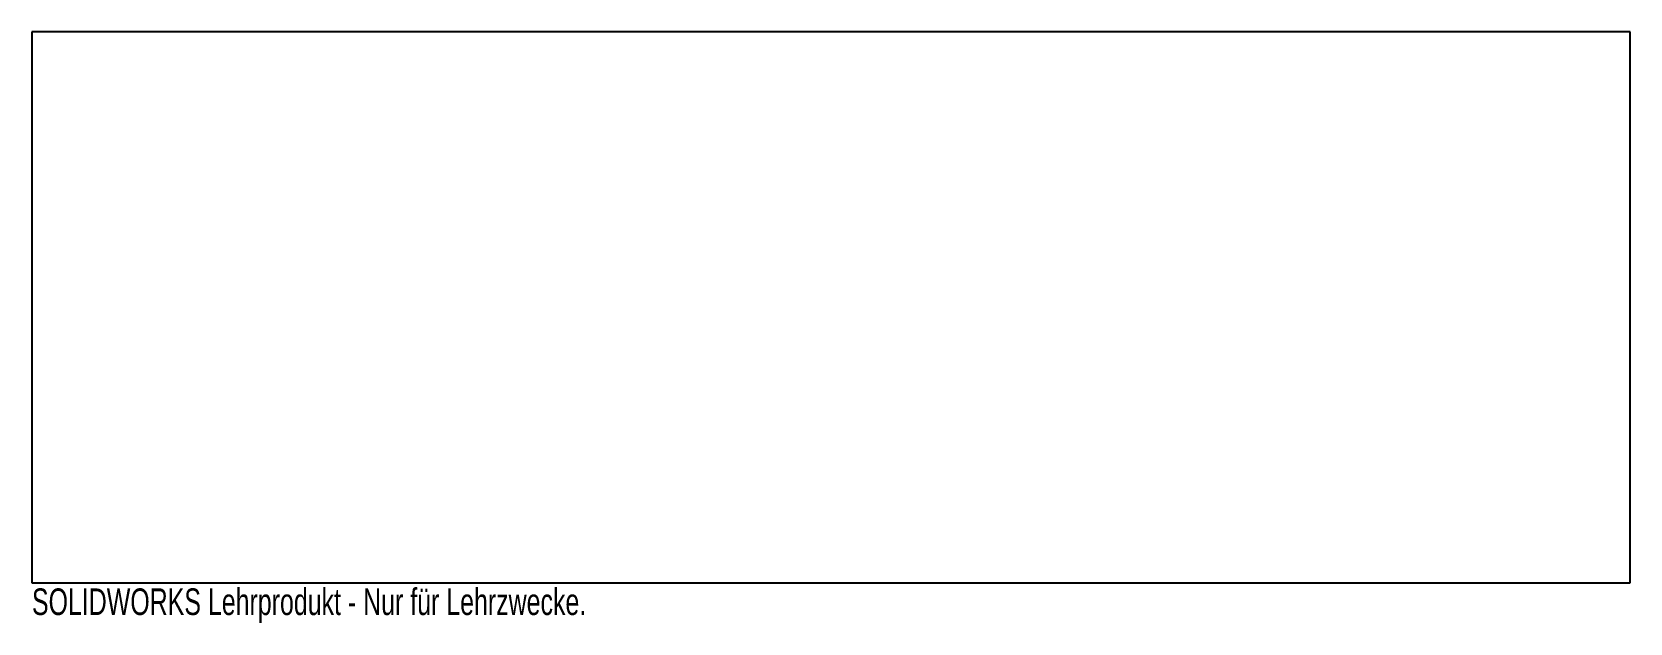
# Paper-space layout '_Vorderseite' of a CAD drawing. Header units: millimetres. Extents: x -145 to 145, y -57 to 50.
import ezdxf

# ---------------------------------------------------------------- set-up
doc = ezdxf.new("R2010")
doc.units = ezdxf.units.MM
doc.styles.add('SLDTEXTSTYLE0', font='TXT', dxfattribs={"width": 0.7})

psp = doc.layouts.new('_Vorderseite')

# ---------------------------------------------------------------- linework, layer by layer
at = {"color": 7, "linetype": 'Continuous', "lineweight": 25}
for p, q in [((-145, 50), (-145, -50)), ((145, 50), (-145, 50)), ((145, -50), (145, 50)), ((-145, -50), (145, -50))]:
    psp.add_line(p, q, dxfattribs=at)

# ---------------------------------------------------------------- texts
at = {"color": 7, "linetype": 'Continuous', "insert": (-145, -51.02), "char_height": 4.8336, "attachment_point": 1, "style": 'SLDTEXTSTYLE0'}
psp.add_mtext('SOLIDWORKS Lehrprodukt - Nur für Lehrzwecke.', dxfattribs=at)

doc.saveas('drawing.dxf')
